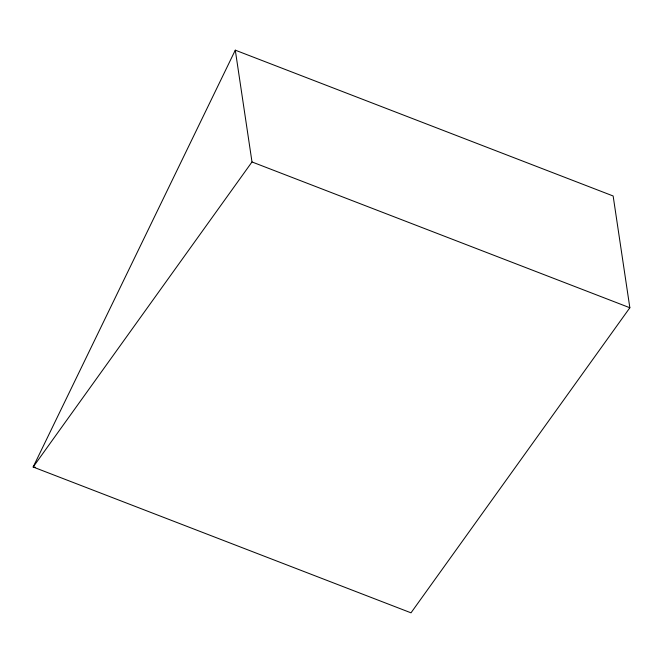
<?xml version="1.0" encoding="UTF-8"?>
<svg xmlns="http://www.w3.org/2000/svg" width="663" height="663" viewBox="0 0 663 663"><rect width="100%" height="100%" fill="white"/><g stroke="black" fill="none" stroke-linecap="round" stroke-linejoin="round"><path stroke-width="0.99" d="M235.29 50.173L33.15 467.017L411.002 612.827L629.85 307.756L613.142 195.983L235.29 50.173L251.998 161.954L33.15 467.017L35.205 467.216M251.998 161.954L629.85 307.756"/></g></svg>
